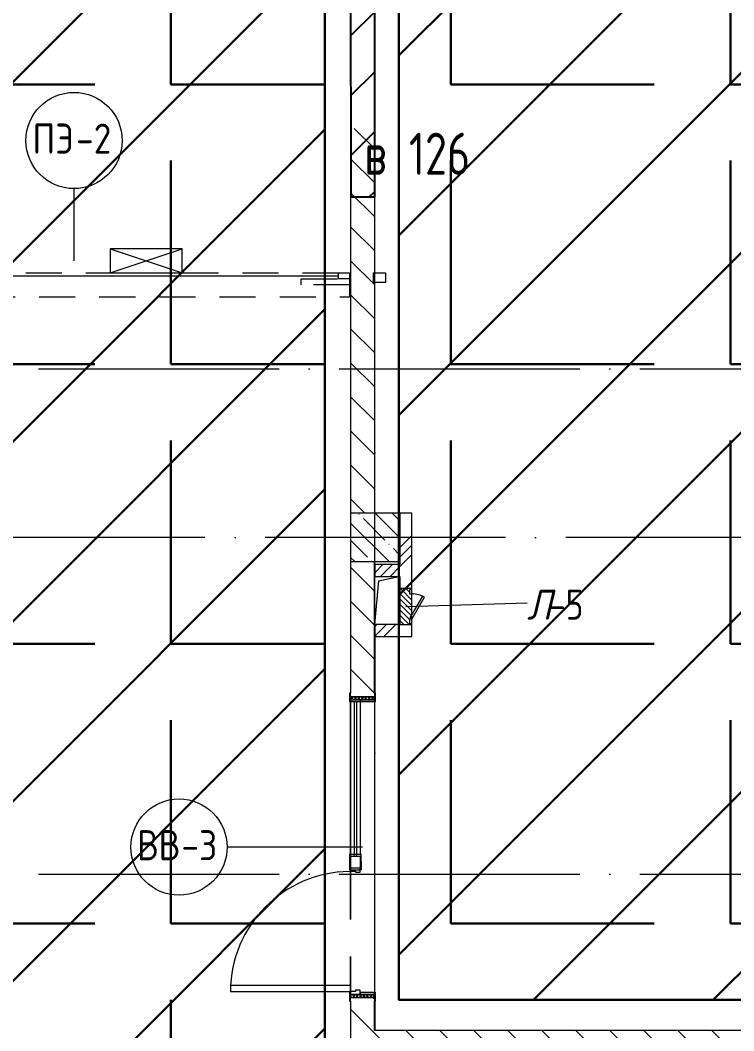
# Model space of a CAD drawing. Header units: millimetres. Extents: x -68946 to 690821, y -552984 to 293768.
# Drawn here: x 154590 to 160524, y 27023 to 35425 of the extents above; entities that cross this region are included whole.
import ezdxf

# ---------------------------------------------------------------- set-up
doc = ezdxf.new("R2010")
doc.units = ezdxf.units.MM
for name, pattern in [('ADSK_Линия сетки', [2500, 2000, -250, 0, -250]), ('ADSK_Невидимые', [500, 300, -200]), ('ADSK_Скрыто', [600, 300, -300])]:
    doc.linetypes.add(name, pattern=pattern)
for name, color, linetype, lineweight in [('0) блоки', 250, 'Continuous', 25), ('1.2) Стяжка 6 вып.', 30, 'Continuous', 30), ('1.2) Тепло-звук изол. + пденка 6 вып.', 200, 'Continuous', 30), ('1.4) Стяжка 6 вып.', 30, 'Continuous', 30), ('A-DETL-____-OTLN', 250, 'Continuous', 5), ('A-DETL-GENF-OTLN', 250, 'Continuous', 5), ('A-DOOR-____-HDLN', 250, 'ADSK_Невидимые', 5), ('A-DOOR-____-IDEN', 250, 'Continuous', 9), ('A-DOOR-____-MCUT', 250, 'Continuous', 5), ('A-DOOR-____-OTLN', 250, 'Continuous', 5), ('A-DOOR-FRAM-MCUT', 250, 'Continuous', 5), ('A-DOOR-FRAM-OTLN', 250, 'Continuous', 5), ('A-DOOR-GLAZ-MCUT', 250, 'Continuous', 5), ('A-FLOR-____-OTLN', 250, 'Continuous', 9), ('A-GENM-____-MCUT', 250, 'Continuous', 25), ('A-GENM-____-OTLN', 250, 'Continuous', 9), ('A-GLAZ-____-OTLN', 250, 'Continuous', 5), ('A-WALL-____-MCUT', 250, 'Continuous', 13), ('A-WALL-____-PATT', 250, 'Continuous', 13), ('E-ELEC-EQPM-OTLN', 250, 'Continuous', 9), ('G-____-____-SYMB', 250, 'ADSK_Скрыто', 9), ('I-WALL-____-OTLN', 250, 'Continuous', 9), ('S-COLS-____-MCUT', 250, 'Continuous', 25), ('S-COLS-____-OTLN', 250, 'Continuous', 9), ('S-GRID-____-OTLN', 250, 'Continuous', 9)]:
    doc.layers.add(name, color=color, linetype=linetype, lineweight=lineweight)
doc.styles.add('GOST Common_1', font='', dxfattribs={"width": 0.9, "height": 250})
doc.styles.add('GOST Common_2', font='', dxfattribs={"width": 0.8, "height": 350})
doc.styles.add('ISOCPEUR_I_1', font='ГОСТ тип А.ttf', dxfattribs={"height": 2500})
doc.styles.get('GOST Common_1').set_extended_font_data('GOST Common')
doc.styles.get('GOST Common_2').set_extended_font_data('GOST Common')
pattern_1 = [(135, (12287.91, -0.0006), (-141.42136, -141.42136), [])]
pattern_2 = [(45, (12287.9, -0.0006), (-224.5064, 224.5064), []), (45, (12367.3, -0.0006), (0, 449.0128), []), (45, (12208.54, -0.0006), (0, 449.0128), [])]
pattern_3 = [(0, (0, 0), (0, 2326.005), [1691.64, -634.365]), (90, (0, 0), (-2326.005, 1e-13), [1691.64, -634.365])]

# ---------------------------------------------------------------- blocks, each defined once
blk = doc.blocks.new('Дверь_СКБ_2Ст_Фрамуга2 - Н_ВВ-3_2500x2600h_Учебные помещения_Фрамуга слева-42054644-АР1_Маркировочный план 1 этажа С2и3')
at = {"layer": 'A-DOOR-____-OTLN'}
h = blk.add_hatch(dxfattribs=at)
h.set_pattern_fill('FP_8', color=256, style=0, pattern_type=2)
h.set_pattern_definition([(135, (1051.41, 164.685), (-14.1421, -14.1421), []), (225, (1051.41, 164.685), (14.1421, -14.1421), [])])
h.paths.add_polyline_path([(1237.5, -86.6), (1237.5, -100), (1262.5, -100), (1262.5, 100), (1237.5, 100)])
at = {"layer": 'A-DOOR-FRAM-OTLN'}
h = blk.add_hatch(dxfattribs=at)
h.set_pattern_fill('FP_9', color=256, style=0, pattern_type=2)
h.set_pattern_definition([(45, (-1071.384, 164.685), (-14.1421, 14.1421), []), (135, (-1071.384, 164.685), (-14.1421, -14.1421), [])])
h.paths.add_polyline_path([(-1237.5, 100), (-1237.5, -100), (-1212.5, -100), (-1212.5, 100), (-1228.7, 100)])
at = {"layer": 'A-DOOR-____-MCUT'}
for p, q in [((-1187.5, 1100), (-1187.5, 100)), ((-1137.5, 1100), (-1187.5, 1100)), ((-1137.5, 100), (-1137.5, 1100)), ((-1187.5, 100), (-1137.5, 100))]:
    blk.add_line(p, q, dxfattribs=at)
at = {"layer": 'A-DOOR-FRAM-MCUT'}
for p, q in [((-1197.5, 108), (-1267.5, 108)), ((-1267.5, 108), (-1267.5, 100)), ((-1267.5, 100), (-1197.5, 100)), ((-1212.5, 100), (-1237.5, 100)), ((-1237.5, 100), (-1237.5, -100)), ((-1187.5, 100), (-1212.5, 100)), ((-1212.5, 100), (-1212.5, 20)), ((-1212.5, -100), (-1212.5, 100)), ((-1197.5, 100), (-1197.5, 108)), ((-1187.5, 60), (-1187.5, 100)), ((-187.5, 100), (-187.5, 60)), ((-162.5, 100), (-187.5, 100)), ((-177.5, 108), (-177.5, 100)), ((-107.5, 108), (-177.5, 108)), ((-177.5, 100), (-177.5, 20)), ((-62.5, 100), (-162.5, 100)), ((-162.5, 20), (-162.5, 100)), ((-162.5, 20), (-162.5, 100)), ((-117.5, 108), (-117.5, 100)), ((-47.5, 108), (-117.5, 108)), ((-107.5, 100), (-107.5, 108)), ((-62.5, 100), (-62.5, 20)), ((-47.5, 100), (-47.5, 108)), ((-47.5, 100), (-47.5, 20)), ((-47.5, 100), (1237.5, 100)), ((1292.5, 108), (1222.5, 108)), ((1222.5, 108), (1222.5, 100)), ((1222.5, 100), (1222.5, 20)), ((1222.5, 100), (1292.5, 100)), ((1237.5, 100), (1237.5, 20)), ((1262.5, 100), (1237.5, 100)), ((1237.5, 100), (1237.5, -100)), ((1262.5, -100), (1262.5, 100)), ((1292.5, 100), (1292.5, 108)), ((-1212.5, 20), (-1177.5, 20)), ((-1197.5, 20), (-1212.5, 20)), ((-1212.5, 20), (-1212.5, -100)), ((-1197.5, -100), (-1197.5, 20)), ((-1177.5, 60), (-1187.5, 60)), ((-1177.5, 20), (-1177.5, 60)), ((-187.5, 60), (-197.5, 60)), ((-197.5, 60), (-197.5, 20)), ((-197.5, 20), (-162.5, 20)), ((-177.5, 12), (-177.5, 20)), ((-107.5, 12), (-177.5, 12)), ((-62.5, 20), (-162.5, 20)), ((-117.5, 20), (-117.5, 12)), ((-117.5, 12), (-47.5, 12)), ((-107.5, 20), (-107.5, 12)), ((-47.5, 12), (-47.5, 20)), ((1237.5, 20), (-47.5, 20)), ((1237.5, 20), (1222.5, 20)), ((1222.5, 20), (1222.5, -100)), ((1237.5, -100), (1237.5, 20)), ((-1197.5, -100), (-1267.5, -100)), ((-1267.5, -100), (-1267.5, -108)), ((-1267.5, -108), (-1197.5, -108)), ((-1237.5, -100), (-1212.5, -100)), ((-1212.5, -100), (-1197.5, -100)), ((-1197.5, -108), (-1197.5, -100)), ((1222.5, -100), (1237.5, -100)), ((1292.5, -100), (1222.5, -100)), ((1222.5, -100), (1222.5, -108)), ((1222.5, -108), (1292.5, -108)), ((1237.5, -100), (1262.5, -100)), ((1292.5, -108), (1292.5, -100))]:
    blk.add_line(p, q, dxfattribs=at)
at = {"layer": 'A-DOOR-GLAZ-MCUT'}
for p, q in [((1222.5, 70), (-62.5, 70)), ((1222.5, 50), (-62.5, 50))]:
    blk.add_line(p, q, dxfattribs=at)
blk = doc.blocks.new('BSC_Колонна _Прямоугольная - 400x400-V61-АР1_Маркировочный план 1 этажа С2и3')
at = {"layer": 'S-COLS-____-OTLN', "lineweight": 5}
h = blk.add_hatch(dxfattribs=at)
h.set_pattern_fill('FP_96', color=256, style=0, pattern_type=2)
h.set_pattern_definition([(135, (-145249.98, -31125), (-142.5612, -142.5612), []), (135, (-145107.42, -31125), (-142.5612, -142.5612), [252.016, -50.403, 3.353, -47.05])])
h.paths.add_polyline_path([(197.6, -200), (200, -200), (200, 200), (-200, 200), (-200, -200), (178.4, -200)])
at = {"layer": 'S-COLS-____-MCUT', "lineweight": 5}
for p, q in [((200, 200), (-200, 200)), ((-200, 200), (-200, -200)), ((200, -200), (200, 200)), ((-200, -200), (200, -200))]:
    blk.add_line(p, q, dxfattribs=at)
blk = doc.blocks.new('_Wn_-As_OpeningMEP_floor__Rectangular - _Wn_-As_OpeningMEP_floor__Rectangular-34705337-АР1_Маркировочный план 1 этажа С2и3')
at = {"layer": 'A-DETL-GENF-OTLN', "lineweight": 5}
for p, q in [((-100, -150), (-64.6, 214.6)), ((-64.6, 214.6), (100, 250))]:
    blk.add_line(p, q, dxfattribs=at)
blk = doc.blocks.new('DM_Штора_Противодымная_Doormaster_E-60 - ш_4400 х в_2500-40884781-АР1_Маркировочный план 1 этажа С2и3')
at = {"layer": 'A-DOOR-____-HDLN'}
for p, q in [((-2165, -100), (-1976.2, -100)), ((-2165, -300), (-2165, -100)), ((-776.2, -100), (425, -100)), ((1025, -100), (2415, -100)), ((2015, -200), (2015, -150)), ((2015, -150), (2415, -150)), ((2415, -100), (2415, -300)), ((2415, -150), (2415, -200)), ((2415, -200), (2015, -200)), ((-2165, -300), (2415, -300))]:
    blk.add_line(p, q, dxfattribs=at)
at = {"layer": 'A-DOOR-____-MCUT', "lineweight": 5}
for p, q in [((-2165, -100), (-2075, -100)), ((-2165, -150), (-2165, -100)), ((-2075, -150), (-2165, -150)), ((-2075, -100), (-2075, -150)), ((-2075, -125), (2325, -125)), ((2325, -100), (2415, -100)), ((2325, -150), (2325, -100)), ((2415, -150), (2325, -150)), ((2415, -100), (2415, -150))]:
    blk.add_line(p, q, dxfattribs=at)
at = {"layer": 'E-ELEC-EQPM-OTLN', "lineweight": 5}
for p, q in [((2615, -180), (2615, -100)), ((2615, -100), (2715, -100)), ((2715, -100), (2715, -180)), ((2715, -180), (2615, -180))]:
    blk.add_line(p, q, dxfattribs=at)
blk = doc.blocks.new('_Wn_-As_OpeningMEP_wall__Rectangular - _Wn_-As_OpeningMEP_wall__Rectangular-40884479-АР1_Маркировочный план 1 этажа С2и3')
at = {"layer": 'A-DETL-GENF-OTLN', "lineweight": 5}
for p, q in [((300, -100), (-300, 100)), ((300, 100), (-300, -100)), ((-300, 100), (-300, -100)), ((300, 100), (-300, 100)), ((-300, 100), (-300, -100)), ((300, -100), (300, 100)), ((300, -100), (300, 100)), ((-300, -100), (300, -100))]:
    blk.add_line(p, q, dxfattribs=at)
blk = doc.blocks.new('АР_Люк - ЛРС_ВК_300х400_внутренний_RAL 9003-42726780-АР1_Маркировочный план 1 этажа С2и3')
at = {"layer": 'A-DOOR-____-OTLN'}
h = blk.add_hatch(dxfattribs=at)
h.set_pattern_fill('FP_148', color=256, style=0, pattern_type=2)
h.set_pattern_definition([(45, (125, 0), (-22.6274, 22.6274), [])])
h.paths.add_polyline_path([(92.8, -50), (275, -50), (275, 50), (265, 50), (265, 30), (230, 30), (230, 50), (220, 32.7), (190, 50), (20, 50), (20, 30), (-15, 30), (-15, 50), (-25, 50), (-25, -50), (38.1, -50)])
at = {"layer": 'A-DETL-GENF-OTLN', "lineweight": 5}
for p, q in [((275, 50), (-25, 50)), ((-25, 50), (-25, -50)), ((275, -50), (275, 50)), ((-25, -50), (275, -50))]:
    blk.add_line(p, q, dxfattribs=at)
at = {"layer": 'A-DOOR-____-MCUT', "lineweight": 5}
for p, q in [((48.1, 155), (38.1, 137.7)), ((38.1, 137.7), (220, 32.7)), ((230, 50), (48.1, 155)), ((20, 50), (-15, 50)), ((-15, 50), (-15, 30)), ((-15, 30), (20, 30)), ((20, 30), (20, 50)), ((220, 32.7), (230, 50)), ((265, 50), (230, 50)), ((230, 50), (230, 30)), ((230, 30), (265, 30)), ((265, 30), (265, 50))]:
    blk.add_line(p, q, dxfattribs=at)
blk.add_arc((230, 50), 210, 150, 180, dxfattribs=at)
at = {"layer": 'A-DOOR-____-OTLN'}
blk.add_line((230, 50), (48.1, 155), dxfattribs=at)
blk = doc.blocks.new('ASML_АР_Отделка Люка - ВО Отделка люков_Грунтовка 0_Шпатлевка 0_Окраска 0_0-42467640-АР1_Маркировочный план 1 этажа С2и3')
at = {"layer": 'A-GENM-____-MCUT', "lineweight": 5}
for p, q in [((-140, 3), (-150, 3)), ((-150, 3), (-150, 0)), ((65, 3), (-105, 3)), ((150, 3), (140, 3)), ((150, 0), (150, 3)), ((-150, 0), (-140, 0)), ((-105, 0), (70.2, 0)), ((103.3, 0), (105, 0)), ((140, 0), (150, 0))]:
    blk.add_line(p, q, dxfattribs=at)
blk = doc.blocks.new('ADSK_Марка_Дверь - Типоразмер_ADSK_Марка-30565456-АР1_Маркировочный план 1 этажа С2и3')
at = {"layer": 'A-DOOR-____-IDEN'}
blk.add_circle((0, 0), 4, dxfattribs=at)

msp = doc.modelspace()

# ---------------------------------------------------------------- hatches: boundary and pattern name
at = {"layer": '0) блоки'}
h = msp.add_hatch(dxfattribs=at)
h.set_pattern_fill('ANSI31', color=256, scale=111)
h.set_pattern_definition([(45, (0.32, -19869.74), (-249.2021, 249.2021), [])])
h.paths.add_polyline_path([(157338.2107, 33955.2574), (157538.2326, 33955.2574), (157537.9138, 35794.2121), (157337.8919, 35794.2121)])
at = {"layer": '1.2) Стяжка 6 вып.', "lineweight": 30}
h = msp.add_hatch(dxfattribs=at)
h.set_pattern_fill('ANSI31', color=256, scale=333)
h.paths.add_polyline_path([(152870.3694, 10538.3524), (149137.9138, 10538.3524), (149137.9138, 12663.8674), (152870.3694, 12663.8674), (152870.3694, 24774.898), (149162.9138, 24774.898), (149162.9138, 27269.7346), (152870.3694, 27269.7346), (152870.3694, 45475.2194), (149117.1568, 45475.2194), (149117.1568, 48329.3719), (152870.3694, 48329.3719), (152870.3694, 58477.4991), (157124.6208, 58477.4991), (157124.6208, 337.5006), (152870.3694, 337.5006)])
h = msp.add_hatch(dxfattribs=at)
h.set_pattern_fill('ANSI31', color=256, scale=333)
h.paths.add_polyline_path([(164902.9138, 27279.9413), (157737.8919, 27279.9413), (157737.8919, 35825), (164902.9138, 35825)])
at = {"layer": '1.2) Тепло-звук изол. + пденка 6 вып.', "lineweight": 30}
h = msp.add_hatch(dxfattribs=at)
h.set_pattern_fill('ANGLE', color=256, scale=333)
h.set_pattern_definition(pattern_3)
h.paths.add_polyline_path([(152870.3694, 10538.3524), (149137.9138, 10538.3524), (149137.9138, 12663.8674), (152870.3694, 12663.8674), (152870.3694, 24774.898), (149162.9138, 24774.898), (149162.9138, 27269.7346), (152870.3694, 27269.7346), (152870.3694, 45475.2194), (149117.1568, 45475.2194), (149117.1568, 48329.3719), (152870.3694, 48329.3719), (152870.3694, 58477.4991), (157124.6208, 58477.4991), (157124.6208, 337.5006), (152870.3694, 337.5006)])
h = msp.add_hatch(dxfattribs=at)
h.set_pattern_fill('ANGLE', color=256, scale=333)
h.set_pattern_definition(pattern_3)
h.paths.add_polyline_path([(164902.9138, 27279.9413), (157737.8919, 27279.9413), (157737.8919, 35825), (164902.9138, 35825)])
at = {"layer": '1.4) Стяжка 6 вып.', "lineweight": 30}
h = msp.add_hatch(dxfattribs=at)
h.set_pattern_fill('ANSI32', color=256, scale=333)
h.paths.add_polyline_path([(152870.3694, 10538.3524), (149137.9138, 10538.3524), (149137.9138, 12663.8674), (152870.3694, 12663.8674), (152870.3694, 24774.898), (149162.9138, 24774.898), (149162.9138, 27269.7346), (152870.3694, 27269.7346), (152870.3694, 45475.2194), (149117.1568, 45475.2194), (149117.1568, 48329.3719), (152870.3694, 48329.3719), (152870.3694, 58477.4991), (157124.6208, 58477.4991), (157124.6208, 337.5006), (152870.3694, 337.5006)])
h = msp.add_hatch(dxfattribs=at)
h.set_pattern_fill('ANSI32', color=256, scale=333)
h.paths.add_polyline_path([(164902.9138, 27279.9413), (157737.8919, 27279.9413), (157737.8919, 35825), (164902.9138, 35825)])
at = {"layer": 'A-WALL-____-PATT', "lineweight": 15, "true_color": 0x000000}
h = msp.add_hatch(dxfattribs=at)
h.set_pattern_fill('FP_2', color=18, style=0, pattern_type=2)
h.set_pattern_definition(pattern_1)
h.paths.add_polyline_path([(157537.8919, 31325), (157537.8919, 33244.9678), (157527.9138, 33244.9678), (157527.9138, 33324.9678), (157537.8919, 33324.9678), (157537.8919, 34525), (157337.8919, 34525), (157337.8919, 31325)])
h = msp.add_hatch(dxfattribs=at)
h.set_pattern_fill('FP_5', color=18, style=0, pattern_type=2)
h.set_pattern_definition(pattern_2)
h.paths.add_polyline_path([(157747.7267, 30300), (157847.7267, 30300), (157847.7267, 30400), (157747.7267, 30400), (157747.7267, 30395.8512)])
h.paths.add_polyline_path([(157844.7267, 30700), (157847.7267, 30700), (157847.7267, 31325), (157747.7267, 31325), (157747.7267, 30700)])
h = msp.add_hatch(dxfattribs=at)
h.set_pattern_fill('FP_2', color=18, style=0, pattern_type=2)
h.set_pattern_definition(pattern_1)
h.paths.add_polyline_path([(157537.7267, 26825.004), (157537.7267, 27299.9994), (157337.7267, 27299.9994), (157337.8919, 26825.004)])
h.paths.add_polyline_path([(157337.8919, 29799.9994), (157537.7267, 29801.1485), (157537.7267, 30925), (157337.7267, 30925), (157337.7267, 29799.9994)])
h = msp.add_hatch(dxfattribs=at)
h.set_pattern_fill('FP_5', color=18, style=0, pattern_type=2)
h.set_pattern_definition(pattern_2)
h.paths.add_polyline_path([(157737.8919, 30800), (157747.7267, 30800), (157747.7267, 30900), (157537.9138, 30900), (157538.0791, 30800), (157716.34, 30800)])
h = msp.add_hatch(dxfattribs=at)
h.set_pattern_fill('FP_5', color=18, style=0, pattern_type=2)
h.set_pattern_definition(pattern_2)
h.paths.add_polyline_path([(157716.34, 30300), (157747.7267, 30300), (157747.7267, 30400), (157537.9138, 30399.9404), (157538.0791, 30300), (157543.1058, 30300)])
h = msp.add_hatch(dxfattribs=at)
h.set_pattern_fill('FP_2', color=18, style=0, pattern_type=2)
h.set_pattern_definition(pattern_1)
h.paths.add_polyline_path([(157538.0791, 26825.004), (165037.8919, 26825.004), (165037.8706, 27025.0034), (157537.7267, 27025.004), (157537.9108, 26825.004)])

# ---------------------------------------------------------------- linework, layer by layer
at = {"layer": '0) блоки'}
msp.add_lwpolyline([(157338.2107, 33955.2574), (157538.2326, 33955.2574), (157537.9138, 35794.2121), (157337.8919, 35794.2121)], close=True, dxfattribs=at)
at = {"layer": '1.2) Стяжка 6 вып.', "lineweight": 30}
for points in [[(152870.3694, 45475.2194), (149117.1568, 45475.2194), (149117.1568, 48329.3719), (152870.3694, 48329.3719), (152870.3694, 58477.4991), (157124.6208, 58477.4991), (157124.6208, 337.5006), (152870.3694, 337.5006), (152870.3694, 10538.3524), (149137.9138, 10538.3524), (149137.9138, 12663.8674), (152870.3694, 12663.8674), (152870.3694, 24774.898), (149162.9138, 24774.898), (149162.9138, 27269.7346), (152870.3694, 27269.7346)], [(164902.9138, 27279.9413), (157737.8919, 27279.9413), (157737.8919, 35825), (164902.9138, 35825)]]:
    msp.add_lwpolyline(points, close=True, dxfattribs=at)
at = {"layer": 'A-DETL-____-OTLN', "color": 18, "true_color": 0x000000}
msp.add_arc((157337.8872, 27346.9333), 1000, 90.57296735, 179.82429283, dxfattribs=at)
at = {"layer": 'A-DOOR-____-IDEN', "color": 18, "true_color": 0x000000}
for p, q in [((155037.9138, 33424.9678), (155037.9138, 34024.9678)), ((157797.7267, 30550), (158805.3693, 30579.5235)), ((157437.7267, 28549.9994), (156310.8331, 28549.9994))]:
    msp.add_line(p, q, dxfattribs=at)
at = {"layer": 'A-FLOR-____-OTLN', "color": 18, "lineweight": 5, "true_color": 0x000000}
for p, q in [((157737.8919, 31325), (157747.7267, 31325)), ((157538.0791, 30400), (157538.0791, 30800)), ((157738.0791, 30800), (157738.0791, 30400)), ((157537.9138, 30300), (157537.9138, 29829.9994)), ((157337.8919, 29774.9994), (157337.8919, 28374.8961)), ((157337.8919, 28349.9994), (157337.8919, 27947.4514)), ((157337.8919, 27640.9917), (157337.8919, 27349.9994)), ((157537.9138, 27269.9994), (157537.9138, 27025.004))]:
    msp.add_line(p, q, dxfattribs=at)
at = {"layer": 'A-WALL-____-MCUT', "color": 18, "lineweight": 15, "true_color": 0x000000}
for p, q in [((157337.8919, 34525), (157337.8919, 31325)), ((157537.8919, 33324.9678), (157537.8919, 34525)), ((157537.8919, 31325), (157537.8919, 33244.9678)), ((157747.7267, 31325), (157747.7267, 30900)), ((157847.7267, 31325), (157747.7267, 31325)), ((157847.7267, 30700), (157847.7267, 31325)), ((157337.7267, 30925), (157337.7267, 29829.9994)), ((157537.7267, 29829.9994), (157537.7267, 30925)), ((157747.7267, 30900), (157537.9138, 30900)), ((157537.9138, 30900), (157537.9138, 30800)), ((157537.9138, 30800), (157747.7267, 30800)), ((157747.7267, 30800), (157747.7267, 30400)), ((157747.7267, 30400), (157537.9138, 30400)), ((157537.9138, 30400), (157537.9138, 30300)), ((157847.7267, 30300), (157847.7267, 30400)), ((157537.9138, 30300), (157847.7267, 30300)), ((157337.7267, 27269.9994), (157337.7267, 26825.004)), ((157537.7267, 27025.004), (157537.7267, 27269.9994)), ((165037.8919, 27025.004), (157537.7267, 27025.004))]:
    msp.add_line(p, q, dxfattribs=at)
at = {"layer": 'I-WALL-____-OTLN', "color": 18, "lineweight": 15, "true_color": 0x000000}
for p, q in [((157337.7267, 28374.9994), (157337.7267, 29759.9994)), ((157537.7267, 29759.9994), (157537.7267, 27339.9994)), ((157337.7267, 27947.4514), (157337.7267, 28349.9994)), ((157337.7267, 27399.9994), (157337.7267, 27640.9917))]:
    msp.add_line(p, q, dxfattribs=at)
at = {"layer": 'S-GRID-____-OTLN', "color": 18, "linetype": 'ADSK_Линия сетки', "true_color": 0x000000}
for p, q in [((157537.9138, -2919.5356), (157537.9138, 61063.6538)), ((77240.3519, 32525), (168626.8279, 32525)), ((168626.8279, 31125), (111607.9138, 31125)), ((77240.3519, 28325), (168626.8279, 28325))]:
    msp.add_line(p, q, dxfattribs=at)

# ---------------------------------------------------------------- block references
at = {"layer": 'A-DOOR-____-IDEN', "color": 18, "true_color": 0x000000, "xscale": 99.99999999999993, "yscale": 99.99999999999993, "zscale": 99.99999999999993}
for p in [(155037.9138, 34424.9678), (155910.8331, 28549.9994)]:
    msp.add_blockref('ADSK_Марка_Дверь - Типоразмер_ADSK_Марка-30565456-АР1_Маркировочный план 1 этажа С2и3', p, dxfattribs=at)
at = {"layer": 'A-DOOR-____-OTLN', "color": 18, "true_color": 0x000000}
msp.add_blockref('DM_Штора_Противодымная_Doormaster_E-60 - ш_4400 х в_2500-40884781-АР1_Маркировочный план 1 этажа С2и3', (154912.9138, 33424.9678), dxfattribs=at)
for name, p, rotation in [('АР_Люк - ЛРС_ВК_300х400_внутренний_RAL 9003-42726780-АР1_Маркировочный план 1 этажа С2и3', (157797.7267, 30675), 270), ('Дверь_СКБ_2Ст_Фрамуга2 - Н_ВВ-3_2500x2600h_Учебные помещения_Фрамуга слева-42054644-АР1_Маркировочный план 1 этажа С2и3', (157437.7267, 28537.4994), 89.99999999999987)]:
    msp.add_blockref(name, p, dxfattribs=dict(at, rotation=rotation))
at = {"layer": 'A-GENM-____-OTLN', "color": 18, "lineweight": 5, "true_color": 0x000000, "rotation": 270}
msp.add_blockref('ASML_АР_Отделка Люка - ВО Отделка люков_Грунтовка 0_Шпатлевка 0_Окраска 0_0-42467640-АР1_Маркировочный план 1 этажа С2и3', (157844.7267, 30550), dxfattribs=at)
at = {"layer": 'A-GLAZ-____-OTLN', "color": 18, "true_color": 0x000000, "rotation": 180}
msp.add_blockref('_Wn_-As_OpeningMEP_wall__Rectangular - _Wn_-As_OpeningMEP_wall__Rectangular-40884479-АР1_Маркировочный план 1 этажа С2и3', (155637.8919, 33424.9678), dxfattribs=at)
at = {"layer": 'A-GLAZ-____-OTLN', "color": 18, "true_color": 0x000000}
msp.add_blockref('_Wn_-As_OpeningMEP_floor__Rectangular - _Wn_-As_OpeningMEP_floor__Rectangular-34705337-АР1_Маркировочный план 1 этажа С2и3', (157638.0791, 30550), dxfattribs=at)
at = {"layer": 'S-COLS-____-OTLN', "color": 18, "lineweight": 5, "true_color": 0x000000}
msp.add_blockref('BSC_Колонна _Прямоугольная - 400x400-V61-АР1_Маркировочный план 1 этажа С2и3', (157537.8919, 31125), dxfattribs=at)

# ---------------------------------------------------------------- texts
at = {"layer": 'A-DOOR-____-IDEN', "color": 18, "true_color": 0x000000, "char_height": 250, "attachment_point": 1}
for s, insert, width, style in [('ПЭ', (154691.8564, 34565.4184), 440.126437, 'GOST Common_1'), ('-2', (155054.9971, 34565.4184), 389.620125, 'GOST Common_1'), ('\\fISOCPEUR|b0|i1|c204|p34|;\\W.9;Л', (158805.3693, 30690.8777), 223.670812, 'ISOCPEUR_I_1'), ('-5', (158989.9162, 30690.8777), 404.0505, 'ISOCPEUR_I_1'), ('ВВ', (155562.0757, 28690.45), 447.341625, 'GOST Common_1'), ('-3', (155931.1695, 28690.45), 389.620125, 'GOST Common_1')]:
    msp.add_mtext(s, dxfattribs=dict(at, insert=insert, width=width, style=style))
at = {"layer": 'G-____-____-SYMB', "linetype": 'Continuous', "char_height": 350, "attachment_point": 1, "style": 'GOST Common_2'}
for s, insert, width in [(' 126', (157652.6424, 34489.5296), 769.62), ('\\fGOST Common|b0|i0|c204|p34|;\\W.8;в', (157451.5591, 34489.5296), 243.713)]:
    msp.add_mtext(s, dxfattribs=dict(at, insert=insert, width=width))

doc.saveas('drawing.dxf')
